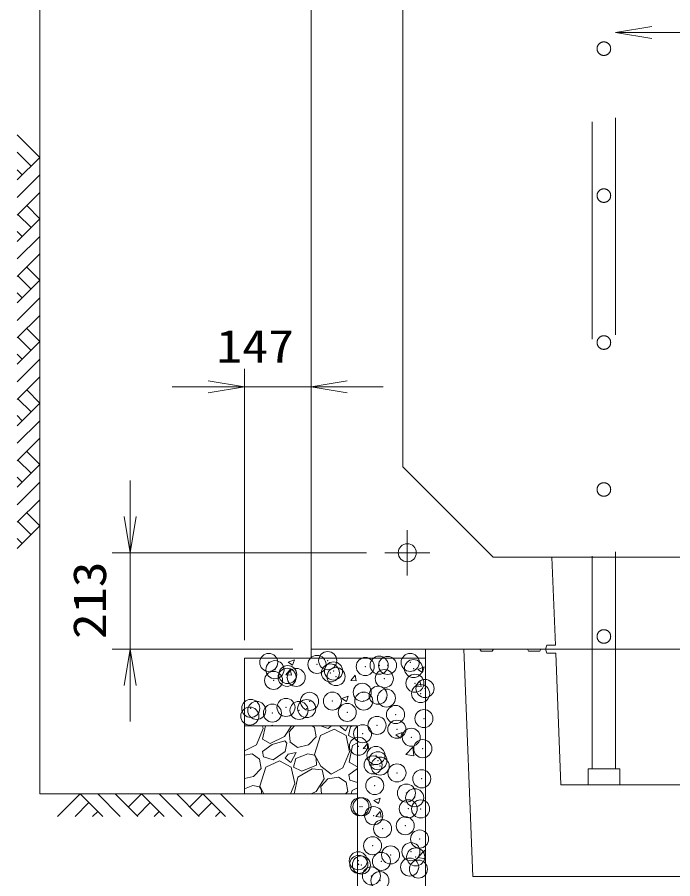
# Model space of a CAD drawing. Units: millimetres at full size. Extents: x 37600 to 71200, y -83280 to -59520.
# Drawn here: x 53702 to 55152, y -77836 to -75930 of the extents above; entities that cross this region are included whole.
import ezdxf
from ezdxf.enums import TextEntityAlignment as Align

# ---------------------------------------------------------------- set-up
doc = ezdxf.new("R2010")
doc.units = ezdxf.units.MM
doc.header["$LTSCALE"] = 80.0044
doc.header["$PDMODE"] = 32
doc.header["$PDSIZE"] = 40
doc.linetypes.add('CHAIN', pattern=[18.5, 12, -1.5, 3.5, -1.5])
doc.linetypes.add('DASHED_SPACED', pattern=[12, 6, -6])
for name, color, linetype, lineweight in [('0_2', 4, 'Continuous', 13), ('FRP', 4, 'DASHED_SPACED', 13), ('寸法', 6, 'Continuous', 13), ('ﾊｯﾁﾝｸﾞ', 4, 'Continuous', 9)]:
    doc.layers.add(name, color=color, linetype=linetype, lineweight=lineweight)
doc.styles.add('ＭＳ ゴシック', font='')
doc.styles.get('ＭＳ ゴシック').set_extended_font_data('MS Gothic')

# ---------------------------------------------------------------- blocks, each defined once
blk = doc.blocks.new('open_arrow')
at = {"color": 0, "linetype": 'Continuous', "lineweight": -2}
blk.add_lwpolyline([(7.5, 1.25), (0, 0), (7.5, -1.25)], dxfattribs=at)

msp = doc.modelspace()

# ---------------------------------------------------------------- linework, layer by layer
at = {"layer": '0_2', "color": 2, "linetype": 'CHAIN'}
for p, q in [((54565, -77165), (54565, -77065)), ((54515, -77115), (54615, -77115))]:
    msp.add_line(p, q, dxfattribs=at)
at = {"layer": '0_2', "color": 3}
for points in [[(54352, -77328), (57958, -77328), (57958, -74872), (54352, -74872)], [(54755, -77125), (57555, -77125), (57755, -76925), (57755, -75275), (57555, -75075), (54755, -75075), (54555, -75275), (54555, -76925)], [(55517.24, -77319), (55536.52, -77319), (55539.52, -77328), (54870.48, -77328), (54873.48, -77319), (54892.76, -77319), (54885, -77125), (55525, -77125)]]:
    msp.add_lwpolyline(points, close=True, dxfattribs=at)
at = {"layer": '0_2'}
msp.add_lwpolyline([(54205, -77648), (53752, -77648), (53752, -75648)], dxfattribs=at)
at = {"layer": '0_2', "color": 7}
for points in [[(54352, -77328), (54605, -77328), (54605, -77348), (54352, -77348)], [(54205, -77348), (54205, -77498), (54455, -77498), (54455, -78081), (55955, -78081), (55955, -77498), (58105, -77498), (58105, -77348), (55805, -77348), (55805, -77931), (54605, -77931), (54605, -77348)], [(54205, -77498), (54455, -77498), (54455, -77648), (54205, -77648)]]:
    msp.add_lwpolyline(points, close=True, dxfattribs=at)
at = {"layer": '0_2', "color": 3}
msp.add_lwpolyline([(55505, -77628), (54905, -77628), (54893.48, -77337), (54873.48, -77337), (54870.48, -77328), (54860.62, -77328), (54858.12, -77332.5), (54833.12, -77332.5), (54830.62, -77328), (54755.62, -77328), (54753.12, -77332.5), (54728.12, -77332.5), (54725.62, -77328), (54689.96, -77328), (54709.96, -77831), (55700.04, -77831)], dxfattribs=at)
msp.add_circle((54565, -77115), 20, dxfattribs=at)
at = {"layer": 'FRP'}
msp.add_lwpolyline([(54974, -74242), (54974, -77593), (55026, -77593), (55026, -74122), (54974, -74122), (54974, -74210), (54989, -74210), (54989, -74197)], dxfattribs=at)
msp.add_lwpolyline([(54965, -77628), (55035, -77628), (55035, -77593), (54965, -77593)], close=True, dxfattribs=at)
for centre in [(55000, -76000), (55000, -76325), (55000, -76650), (55000, -76975), (55000, -77300)]:
    msp.add_circle(centre, 15, dxfattribs=at)
at = {"layer": '寸法'}
for p, q in [((54205, -77308), (54205, -76708)), ((54352, -77288), (54352, -76708)), ((54512, -76748), (54045, -76748)), ((53952, -77488), (53952, -76955)), ((54475, -77115), (53912, -77115)), ((54312, -77328), (53912, -77328))]:
    msp.add_line(p, q, dxfattribs=at)
msp.add_lwpolyline([(55026, -75964), (55106, -75964), (55422.67, -75964), (55676, -75964)], dxfattribs=at)
at = {"layer": 'ﾊｯﾁﾝｸﾞ'}
for p, q in [((53702, -76190.35), (53752, -76240.35)), ((53702, -76229.24), (53732.56, -76259.8)), ((53752, -76240.35), (53702, -76290.35)), ((53702, -76268.13), (53713.11, -76279.24)), ((53752, -76279.24), (53702, -76329.24)), ((53752, -76318.13), (53702, -76368.13)), ((53722.95, -76347.18), (53752, -76376.24)), ((53703.5, -76366.63), (53732.56, -76395.68)), ((53752, -76376.24), (53702, -76426.24)), ((53702, -76404.02), (53713.11, -76415.13)), ((53752, -76415.13), (53702, -76465.13)), ((53752, -76454.02), (53702, -76504.02)), ((53722.95, -76483.07), (53752, -76512.12)), ((53703.5, -76502.51), (53732.56, -76531.56)), ((53752, -76512.12), (53702, -76562.12)), ((53702, -76539.9), (53713.11, -76551.01)), ((53752, -76551.01), (53702, -76601.01)), ((53752, -76589.9), (53702, -76639.9)), ((53722.95, -76618.95), (53752, -76648)), ((53752, -76648), (53702, -76698)), ((53703.5, -76638.39), (53732.56, -76667.44)), ((53702, -76675.78), (53713.11, -76686.89)), ((53752, -76686.89), (53702, -76736.89)), ((53752, -76725.78), (53702, -76775.78)), ((53722.95, -76754.83), (53752, -76783.88)), ((53752, -76783.88), (53702, -76833.88)), ((53703.5, -76774.28), (53732.56, -76803.33)), ((53702, -76811.66), (53713.11, -76822.77)), ((53752, -76822.77), (53702, -76872.77)), ((53752, -76861.66), (53702, -76911.66)), ((53722.95, -76890.71), (53752, -76919.76)), ((53752, -76919.76), (53702, -76969.76)), ((53703.5, -76910.16), (53732.56, -76939.21)), ((53702, -76947.54), (53713.11, -76958.65)), ((53752, -76958.65), (53702, -77008.65)), ((53752, -76997.54), (53702, -77047.54)), ((53722.95, -77026.59), (53752, -77055.65)), ((53752, -77055.65), (53702, -77105.65)), ((53703.5, -77046.04), (53732.56, -77075.09)), ((53702, -77083.43), (53713.11, -77094.54)), ((54301.17, -77356.89), (54315.18, -77351.52)), ((54301.17, -77356.89), (54311.12, -77363.6)), ((54311.12, -77363.6), (54315.18, -77351.52)), ((54296.53, -77384.9), (54306.17, -77373.41)), ((54308.48, -77385.95), (54306.17, -77373.41)), ((54588.6, -77372.91), (54602.6, -77367.53)), ((54588.6, -77372.91), (54598.55, -77379.62)), ((54598.55, -77379.62), (54602.6, -77367.53)), ((54296.53, -77384.9), (54308.48, -77385.95)), ((54439.98, -77397.45), (54449.62, -77385.96)), ((54439.98, -77397.45), (54451.94, -77398.5)), ((54451.94, -77398.5), (54449.62, -77385.96)), ((54583.43, -77410), (54593.08, -77398.51)), ((54595.39, -77411.05), (54593.07, -77398.51)), ((54583.43, -77410), (54595.39, -77411.05)), ((54420.55, -77437.42), (54434.56, -77432.04)), ((54420.55, -77437.42), (54430.5, -77444.13)), ((54430.5, -77444.13), (54434.56, -77432.04)), ((54231.32, -77539.7), (54246.1, -77503.68)), ((54246.1, -77503.68), (54244.86, -77498)), ((54244.98, -77526.96), (54251.13, -77498)), ((54262.73, -77498), (54266.51, -77496.55)), ((54266.03, -77498), (54266.51, -77496.55)), ((54308.49, -77498), (54293.58, -77521.53)), ((54303.61, -77510.9), (54315.48, -77498)), ((54306.13, -77532.07), (54303.61, -77510.9)), ((54354.85, -77498), (54359.48, -77501.27)), ((54363.22, -77521.74), (54359.48, -77501.27)), ((54403.6, -77504.89), (54373.1, -77519.27)), ((54389.7, -77503.22), (54373.14, -77498)), ((54397.16, -77498), (54389.7, -77503.22)), ((54429.54, -77519.02), (54403.6, -77504.89)), ((54417.25, -77498), (54416.43, -77499.11)), ((54416.43, -77499.11), (54428.28, -77508.43)), ((54428.28, -77508.43), (54434.07, -77498)), ((54439.7, -77500.22), (54434.58, -77519.34)), ((54445.34, -77498), (54439.7, -77500.22)), ((54539.94, -77517.94), (54553.94, -77512.56)), ((54549.88, -77524.65), (54553.94, -77512.56)), ((54261.87, -77536.61), (54244.98, -77526.96)), ((54293.58, -77521.53), (54261.87, -77536.61)), ((54294.14, -77530.91), (54266.4, -77538.85)), ((54298.86, -77536.27), (54294.14, -77530.91)), ((54304.92, -77532.77), (54321.99, -77545.54)), ((54346.11, -77539.71), (54363.22, -77521.74)), ((54373.1, -77519.27), (54359.92, -77560.83)), ((54437.34, -77554.93), (54429.54, -77519.02)), ((54434.58, -77519.34), (54452.68, -77528.29)), ((54452.68, -77528.29), (54455, -77527.3)), ((54539.94, -77517.94), (54549.88, -77524.65)), ((54205.16, -77553.18), (54231.32, -77539.7)), ((54266.4, -77538.85), (54244.76, -77554.57)), ((54298.86, -77536.27), (54294.95, -77554.69)), ((54321.99, -77545.54), (54346.11, -77539.71)), ((54436.23, -77578.2), (54444.05, -77541.35)), ((54444.05, -77541.35), (54455, -77535.03)), ((54467.73, -77547.89), (54477.37, -77536.4)), ((54467.73, -77547.89), (54479.69, -77548.94)), ((54479.69, -77548.94), (54477.37, -77536.4)), ((54561.94, -77561.29), (54577.51, -77545.06)), ((54579.7, -77564.08), (54577.49, -77545.08)), ((54205, -77553.06), (54205.16, -77553.18)), ((54205, -77562.51), (54221.86, -77559.71)), ((54221.86, -77559.71), (54238.24, -77571.27)), ((54241.97, -77591.74), (54238.24, -77571.27)), ((54246.72, -77566.37), (54244.76, -77554.57)), ((54268.46, -77573.22), (54246.72, -77566.37)), ((54294.95, -77554.69), (54268.46, -77573.22)), ((54301.57, -77560.57), (54295.18, -77569.11)), ((54295.18, -77569.11), (54307.03, -77578.43)), ((54318.92, -77557.02), (54301.57, -77560.57)), ((54307.03, -77578.43), (54318.92, -77557.02)), ((54318.46, -77570.22), (54313.33, -77589.34)), ((54344.81, -77559.86), (54318.46, -77570.22)), ((54359.41, -77562.74), (54344.81, -77559.86)), ((54363.61, -77570.02), (54359.41, -77562.74)), ((54359.92, -77560.83), (54373.41, -77586.99)), ((54363.84, -77584.43), (54363.61, -77570.02)), ((54422.57, -77590.94), (54437.34, -77554.93)), ((54561.91, -77561.32), (54579.7, -77564.08)), ((54251.86, -77589.27), (54238.67, -77630.83)), ((54282.36, -77574.89), (54251.86, -77589.27)), ((54308.3, -77589.02), (54282.36, -77574.89)), ((54316.1, -77624.93), (54308.3, -77589.02)), ((54313.33, -77589.34), (54331.43, -77598.29)), ((54331.43, -77598.29), (54363.84, -77584.43)), ((54373.41, -77586.99), (54396.4, -77604.43)), ((54453.11, -77587.85), (54436.23, -77578.2)), ((54455, -77586.96), (54453.11, -77587.85)), ((54224.86, -77609.71), (54241.97, -77591.74)), ((54322.81, -77611.35), (54354.33, -77593.15)), ((54354.33, -77593.15), (54376.39, -77594.97)), ((54376.39, -77594.97), (54381.34, -77614.74)), ((54396.4, -77604.43), (54422.57, -77590.94)), ((54455, -77592.01), (54436, -77605.81)), ((54437.97, -77617.61), (54436, -77605.81)), ((54205, -77614.51), (54224.86, -77609.71)), ((54306.63, -77648), (54316.1, -77624.93)), ((54315.03, -77648), (54322.81, -77611.35)), ((54381.34, -77614.74), (54363.58, -77642.78)), ((54373.61, -77632.14), (54389.51, -77614.88)), ((54389.51, -77614.88), (54413.1, -77610.95)), ((54413.1, -77610.95), (54429.48, -77622.51)), ((54433.22, -77642.99), (54429.48, -77622.51)), ((54455, -77622.98), (54437.97, -77617.61)), ((54223.56, -77629.86), (54205, -77637.16)), ((54238.16, -77632.74), (54223.56, -77629.86)), ((54242.36, -77640.02), (54238.16, -77632.74)), ((54238.67, -77630.83), (54247.53, -77648)), ((54242.49, -77648), (54242.36, -77640.02)), ((54363.58, -77642.78), (54352.59, -77648)), ((54375.5, -77648), (54373.61, -77632.14)), ((54428.44, -77648), (54433.22, -77642.99)), ((54443.1, -77640.51), (54440.73, -77648)), ((54455, -77634.91), (54443.1, -77640.51)), ((53791.12, -77698), (53841.12, -77648)), ((53841.12, -77648), (53891.12, -77698)), ((53880.01, -77648), (53930.01, -77698)), ((53918.9, -77648), (53968.9, -77698)), ((53947.95, -77677.05), (53977, -77648)), ((53977, -77648), (54027, -77698)), ((54015.89, -77648), (54065.89, -77698)), ((54054.78, -77648), (54104.78, -77698)), ((54083.83, -77677.05), (54112.88, -77648)), ((54112.88, -77648), (54162.88, -77698)), ((54151.77, -77648), (54201.77, -77698)), ((54491.27, -77662.97), (54505.28, -77657.59)), ((54491.27, -77662.97), (54501.22, -77669.68)), ((54501.22, -77669.68), (54505.28, -77657.59)), ((53830.01, -77698), (53860.56, -77667.45)), ((53967.39, -77696.5), (53996.44, -77667.45)), ((54103.28, -77696.5), (54132.33, -77667.45)), ((53868.9, -77698), (53880.01, -77686.89)), ((54004.78, -77698), (54015.89, -77686.89)), ((54140.66, -77698), (54151.77, -77686.89)), ((54495.48, -77698.33), (54505.12, -77686.84)), ((54495.48, -77698.33), (54507.44, -77699.38)), ((54507.44, -77699.38), (54505.12, -77686.84)), ((54588.45, -77789.22), (54604.03, -77772.99)), ((54605, -77781.56), (54604.01, -77773.01)), ((54588.43, -77789.25), (54605, -77791.82)), ((54455, -77803.24), (54456.61, -77802.62)), ((54455, -77807.43), (54456.61, -77802.62))]:
    msp.add_line(p, q, dxfattribs=at)
for p in [(54258.48, -77357.45), (54365.24, -77361.96), (54388.94, -77353.52), (54571.4, -77357.43), (54272.3, -77373.54), (54395.02, -77380.65), (54401.78, -77376.33), (54472, -77366.47), (54502.8, -77363.53), (54521.33, -77364.02), (54578.77, -77370.98), (54269.21, -77397.21), (54299.09, -77390.41), (54300.65, -77384.31), (54319.28, -77390.62), (54407.41, -77388.82), (54514.17, -77393.34), (54581.96, -77403.49), (54604.25, -77415.11), (54465.32, -77423.51), (54500.37, -77430.11), (54518.79, -77436.31), (54594.54, -77426.34), (54296.66, -77456.99), (54348.68, -77443.53), (54399.35, -77442.91), (54468.72, -77442.9), (54216.6, -77476.1), (54218.69, -77459.11), (54232.05, -77463.55), (54266.66, -77469.51), (54325.45, -77463.62), (54342.41, -77459.53), (54432.21, -77468.13), (54538.98, -77472.64), (54601.81, -77481.69), (54466.18, -77515.19), (54497.94, -77496.69), (54541.92, -77505.22), (54573.7, -77522.82), (54457.06, -77542.84), (54599.38, -77548.27), (54495.51, -77563.26), (54489.31, -77584.11), (54500.03, -77574.84), (54504.99, -77586.76), (54542.2, -77601.71), (54596.95, -77614.85), (54493.07, -77629.84), (54563, -77646.36), (54581.37, -77656.75), (54460.24, -77676.5), (54464.73, -77676.77), (54567.01, -77681.02), (54594.52, -77681.43), (54490.64, -77696.42), (54560.46, -77718.65), (54510.39, -77725.24), (54592.09, -77748.01), (54488.21, -77763), (54573.11, -77776.08), (54456.47, -77796.1), (54507.84, -77797.53), (54528.06, -77783.21), (54583.59, -77787.56), (54457.78, -77804.12), (54463.46, -77805.57), (54570.23, -77810.08), (54589.65, -77814.58), (54485.78, -77829.58), (54504.4, -77840.02)]:
    msp.add_point(p, dxfattribs=at)

# ---------------------------------------------------------------- block references
at = {"layer": '寸法', "xscale": 10.7, "yscale": 10.7}
for p in [(55026, -75964), (54352, -76748)]:
    msp.add_blockref('open_arrow', p, dxfattribs=at)
for p, rotation in [((54205, -76748), 180), ((53952, -77115), 90), ((53952, -77328), 270)]:
    msp.add_blockref('open_arrow', p, dxfattribs=dict(at, rotation=rotation))

# ---------------------------------------------------------------- texts
at = {"layer": '寸法', "style": 'ＭＳ ゴシック', "width": 1.15}
msp.add_text('147', height=73.31, dxfattribs=at).set_placement((54228.5, -76658), align=Align.MIDDLE_CENTER)
msp.add_text('213', height=73.31, rotation=90, dxfattribs=at).set_placement((53862, -77220), align=Align.MIDDLE_CENTER)

doc.saveas('drawing.dxf')
